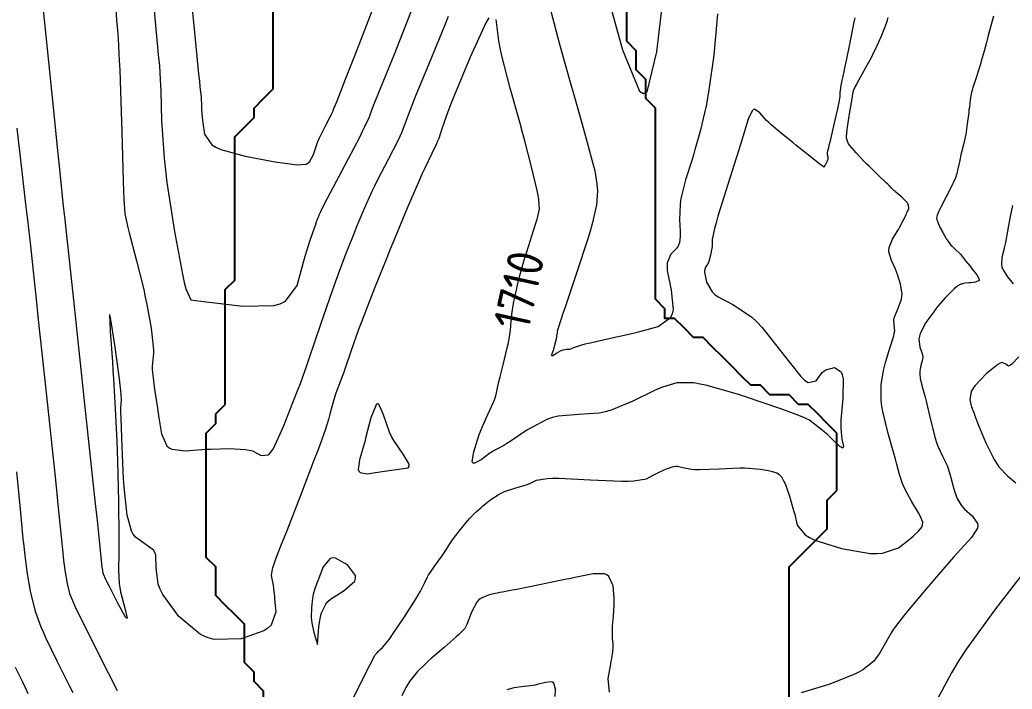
# Model space of a CAD drawing. Header units: millimetres. Extents: x 837475 to 838477, y 1189012 to 1191015.
# Drawn here: x 838289.3 to 838393.2, y 1190870.1 to 1190940.1 of the extents above; entities that cross this region are included whole.
import ezdxf

# ---------------------------------------------------------------- set-up
doc = ezdxf.new("R2010")
doc.units = ezdxf.units.MM
doc.header["$LTSCALE"] = 0.3
doc.layers.add('COTAS 10', color=7, linetype='Continuous', lineweight=9, true_color=0x6e3e2d)
doc.layers.add('COTAS INT', color=7, linetype='Continuous', lineweight=5, true_color=0x9fa19f)
doc.layers.add('DRENAJE', color=5, linetype='Continuous', lineweight=25)
doc.styles.get("Standard").update_dxf_attribs({"font": 'isocp2.shx', "bigfont": '@extfont2.shx'})

msp = doc.modelspace()

# ---------------------------------------------------------------- linework, layer by layer
at = {"layer": 'COTAS 10'}
for points in [[(838338.42, 1190940.28), (838338.09, 1190939.76), (838336.44, 1190936.18), (838334.75, 1190932.06), (838334.41, 1190931.18), (838334.11, 1190930.43), (838333.49, 1190928.67), (838333.16, 1190927.67), (838333.05, 1190927.39), (838332.93, 1190927.11), (838332.43, 1190926.08), (838331.7, 1190924.57), (838331.44, 1190923.98), (838331.15, 1190923.33), (838329.87, 1190920.36), (838328.46, 1190916.99), (838328.09, 1190916.08), (838327.72, 1190915.18), (838326.45, 1190912.02), (838325.32, 1190909.12), (838325.05, 1190908.38), (838324.78, 1190907.68), (838323.97, 1190905.38), (838323.33, 1190903.54), (838323.19, 1190903.13), (838323.05, 1190902.76), (838322.68, 1190901.77), (838322.39, 1190901.01), (838322.32, 1190900.8), (838322.25, 1190900.57), (838322.01, 1190899.72), (838321.77, 1190898.81), (838321.7, 1190898.55), (838321.62, 1190898.28), (838321.32, 1190897.27), (838320.72, 1190895.57), (838320.45, 1190894.87), (838320.15, 1190894.07), (838318.7, 1190890.33), (838317.26, 1190886.63), (838316.95, 1190885.85), (838316.69, 1190885.19), (838316.1, 1190883.65), (838315.83, 1190882.93), (838315.78, 1190882.76), (838315.74, 1190882.61), (838315.66, 1190882.21), (838315.65, 1190881.91), (838315.66, 1190881.82), (838315.67, 1190881.74), (838315.74, 1190881.44), (838315.82, 1190881.12), (838315.84, 1190881.03), (838315.85, 1190880.94), (838315.89, 1190880.59), (838315.94, 1190879.99), (838315.97, 1190879.75), (838315.99, 1190879.47), (838316.12, 1190878.15), (838315.65, 1190876.77), (838315.3, 1190876.45), (838314.86, 1190876.15), (838312.48, 1190875.32), (838309.66, 1190875.27), (838308.94, 1190875.48), (838308.24, 1190875.78), (838305.96, 1190877.65), (838304.31, 1190879.95), (838304.02, 1190880.52), (838303.8, 1190881.06), (838303.59, 1190882.77), (838303.57, 1190884.08), (838303.47, 1190884.36), (838303.32, 1190884.62), (838302.43, 1190885.26), (838301.43, 1190885.98), (838301.21, 1190886.28), (838301.03, 1190886.63), (838300.57, 1190888.25), (838300.31, 1190890.52), (838300.25, 1190891.26), (838300.19, 1190892.07), (838300.03, 1190895.41), (838299.93, 1190898.41), (838299.92, 1190898.99), (838299.92, 1190899.47), (838299.96, 1190900.31), (838299.91, 1190901.29), (838299.85, 1190901.85), (838299.76, 1190902.54), (838299.27, 1190906.07), (838298.82, 1190908.94), (838298.75, 1190909.21), (838298.71, 1190909.25), (838298.79, 1190907.51), (838299.02, 1190904.3), (838299.08, 1190903.41), (838299.13, 1190902.53), (838299.32, 1190899.38), (838299.48, 1190895.99), (838299.51, 1190894.97), (838299.55, 1190893.9), (838299.65, 1190889.74), (838299.7, 1190885.95), (838299.71, 1190885.12), (838299.71, 1190884.38), (838299.68, 1190882.49), (838299.74, 1190881.11), (838299.8, 1190880.69), (838299.88, 1190880.25), (838300.33, 1190878.53), (838300.56, 1190877.49), (838300.51, 1190877.48), (838300.4, 1190877.6), (838299.59, 1190879.05), (838298.67, 1190880.89), (838298.49, 1190881.25), (838298.34, 1190881.54), (838298.09, 1190882.08), (838298.06, 1190882.21), (838298.05, 1190882.25), (838298.04, 1190882.3), (838298.01, 1190882.47), (838297.98, 1190882.69), (838297.97, 1190882.75), (838297.96, 1190882.83), (838297.93, 1190883.13), (838297.63, 1190886), (838297.45, 1190887.69), (838297.23, 1190889.78), (838296.08, 1190900.55), (838294.92, 1190911.4), (838294.51, 1190915.29), (838294.16, 1190918.49), (838294.08, 1190919.26), (838294.05, 1190919.49), (838294.02, 1190919.72), (838293.91, 1190920.6), (838293.48, 1190924.77), (838293.24, 1190927.08), (838292.96, 1190929.9), (838291.52, 1190944.21)], [(838376.69, 1190940.28), (838376.59, 1190939.82), (838376.16, 1190937.71), (838375.75, 1190935.64), (838375.66, 1190935.21), (838375.59, 1190934.84), (838375.41, 1190934.02), (838375.32, 1190933.6), (838375.29, 1190933.49), (838375.27, 1190933.38), (838375.2, 1190932.99), (838375.15, 1190932.62), (838375.14, 1190932.52), (838375.13, 1190932.42), (838375.12, 1190932.09), (838375.02, 1190931.42), (838374.95, 1190931.11), (838374.88, 1190930.75), (838374.48, 1190928.99), (838374.07, 1190927.28), (838373.99, 1190926.94), (838373.93, 1190926.67), (838373.82, 1190926.2), (838373.81, 1190926.08), (838373.81, 1190926.03), (838373.82, 1190925.98), (838373.86, 1190925.74), (838373.86, 1190925.45), (838373.84, 1190925.38), (838373.82, 1190925.3), (838373.68, 1190925.01), (838373.54, 1190924.78), (838373.51, 1190924.74), (838373.48, 1190924.71), (838373.45, 1190924.65), (838373.23, 1190924.83), (838373.08, 1190924.94), (838372.91, 1190925.08), (838371.99, 1190925.81), (838370.85, 1190926.72), (838370.53, 1190926.97), (838370.2, 1190927.23), (838369.02, 1190928.17), (838367.95, 1190929.08), (838367.69, 1190929.32), (838367.46, 1190929.55), (838366.75, 1190930.35), (838366.21, 1190930.71), (838366.08, 1190930.66), (838365.95, 1190930.56), (838365.54, 1190929.67), (838364.99, 1190927.84), (838364.77, 1190927.15), (838364.53, 1190926.37), (838363.41, 1190922.86), (838362.38, 1190919.52), (838362.18, 1190918.84), (838362.02, 1190918.26), (838361.79, 1190917.08), (838361.78, 1190916.53), (838361.76, 1190916.36), (838361.74, 1190916.18), (838361.6, 1190915.45), (838361.41, 1190914.78), (838361.36, 1190914.63), (838361.3, 1190914.51), (838361.09, 1190914.2), (838360.97, 1190913.85), (838360.98, 1190913.69), (838360.99, 1190913.5), (838361.19, 1190912.62), (838361.79, 1190911.62), (838362.07, 1190911.36), (838362.39, 1190911.11), (838363.95, 1190910.28), (838365.89, 1190909.01), (838366.45, 1190908.5), (838367.02, 1190907.9), (838369.17, 1190905.15), (838371.05, 1190902.75), (838371.45, 1190902.38), (838371.8, 1190902.14), (838372.66, 1190902.33), (838373.27, 1190903.17), (838373.46, 1190903.33), (838373.68, 1190903.47), (838374.56, 1190903.71), (838375.28, 1190903.24), (838375.39, 1190902.93), (838375.47, 1190902.54), (838375.43, 1190900.47), (838375.24, 1190898.25), (838375.22, 1190897.76), (838375.22, 1190897.32), (838375.34, 1190896.22), (838375.49, 1190895.61), (838375.5, 1190895.5), (838375.51, 1190895.41), (838375.45, 1190895.26), (838375.26, 1190895.36), (838375.18, 1190895.42), (838375.09, 1190895.49), (838374.69, 1190895.88), (838374.17, 1190896.39), (838374.01, 1190896.54), (838373.83, 1190896.69), (838373.13, 1190897.26), (838372.49, 1190897.77), (838372.35, 1190897.88), (838372.23, 1190897.97), (838371.96, 1190898.19), (838371.65, 1190898.35), (838371.51, 1190898.42), (838371.35, 1190898.49), (838370.56, 1190898.8), (838369.06, 1190899.34), (838368.45, 1190899.55), (838367.75, 1190899.79), (838364.54, 1190900.87), (838361.26, 1190901.82), (838360.53, 1190901.98), (838359.86, 1190902.09), (838358.08, 1190902.12), (838356.59, 1190901.66), (838356.11, 1190901.47), (838355.59, 1190901.25), (838353.47, 1190900.2), (838351.19, 1190899.23), (838350.57, 1190899.06), (838349.95, 1190898.93), (838347.78, 1190898.8), (838345.65, 1190898.63), (838345.06, 1190898.47), (838344.48, 1190898.27), (838342.38, 1190897.15), (838340.64, 1190895.98), (838340.28, 1190895.75), (838339.98, 1190895.56), (838339.33, 1190895.21), (838338.89, 1190894.99), (838338.71, 1190894.87), (838338.51, 1190894.74), (838337.6, 1190894.05), (838336.84, 1190893.68), (838336.74, 1190893.73), (838336.68, 1190893.86), (838336.83, 1190894.88), (838337.23, 1190896.15), (838337.33, 1190896.44), (838337.41, 1190896.69), (838337.66, 1190897.37), (838337.92, 1190897.94), (838338.01, 1190898.14), (838338.1, 1190898.35), (838338.51, 1190899.23), (838338.89, 1190900.08), (838338.96, 1190900.27), (838339.03, 1190900.44), (838339.16, 1190900.9), (838339.31, 1190901.58), (838339.39, 1190901.88), (838339.47, 1190902.24), (838339.59, 1190902.72), (838339.9, 1190903.98), (838340.33, 1190905.76), (838340.42, 1190906.15), (838340.49, 1190906.49), (838340.64, 1190907.36), (838340.7, 1190908), (838340.72, 1190908.2), (838340.74, 1190908.41), (838340.82, 1190909.27), (838340.98, 1190910.39), (838341.06, 1190910.78), (838341.15, 1190911.19), (838341.56, 1190912.94), (838342.07, 1190914.82), (838342.22, 1190915.32), (838342.37, 1190915.81), (838342.91, 1190917.49), (838343.37, 1190918.9), (838343.46, 1190919.22), (838343.55, 1190919.51), (838343.72, 1190920.28), (838343.64, 1190921.28), (838343.56, 1190921.71), (838343.47, 1190922.21), (838342.91, 1190924.56), (838342.14, 1190927.54), (838341.9, 1190928.43), (838341.65, 1190929.35), (838340.65, 1190932.93), (838339.77, 1190936.32), (838339.59, 1190937.13), (838339.45, 1190937.87), (838339.16, 1190940.09)]]:
    msp.add_lwpolyline(points, dxfattribs=at)
at = {"layer": 'COTAS INT'}
for points in [[(838303.33, 1190941.93), (838303.56, 1190939.08), (838303.75, 1190937.23), (838303.79, 1190936.8), (838303.83, 1190936.4), (838303.94, 1190935.26), (838304.03, 1190933.83), (838304.05, 1190933.25), (838304.08, 1190932.59), (838304.17, 1190929.54), (838304.44, 1190925.59), (838304.57, 1190924.36), (838304.73, 1190923.07), (838305.51, 1190917.93), (838306.35, 1190913.47), (838306.55, 1190912.61), (838306.72, 1190911.92), (838307.22, 1190910.78), (838308.29, 1190910.64), (838308.83, 1190910.57), (838309.47, 1190910.49), (838312.68, 1190910.12), (838315.92, 1190910.18), (838316.58, 1190910.38), (838317.15, 1190910.65), (838318.35, 1190912.29), (838318.9, 1190914.33), (838319.05, 1190914.85), (838319.2, 1190915.36), (838319.73, 1190917.03), (838320.17, 1190918.33), (838320.27, 1190918.6), (838320.35, 1190918.83), (838320.53, 1190919.34), (838320.64, 1190919.6), (838320.67, 1190919.68), (838320.7, 1190919.75), (838320.82, 1190920.03), (838321.28, 1190920.95), (838321.53, 1190921.43), (838321.83, 1190922), (838323.37, 1190924.9), (838324.9, 1190927.81), (838325.2, 1190928.41), (838325.45, 1190928.9), (838325.91, 1190929.92), (838326.2, 1190930.73), (838326.34, 1190931.1), (838326.52, 1190931.53), (838327.36, 1190933.58), (838328.6, 1190936.66), (838329.02, 1190937.73), (838329.48, 1190938.9), (838331.42, 1190943.89)], [(838307.27, 1190942.29), (838307.67, 1190938.03), (838308.05, 1190934.37), (838308.13, 1190933.65), (838308.19, 1190933.06), (838308.3, 1190932.02), (838308.32, 1190931.7), (838308.32, 1190931.57), (838308.33, 1190931.42), (838308.35, 1190930.73), (838308.41, 1190929.85), (838308.44, 1190929.57), (838308.47, 1190929.28), (838308.65, 1190928.12), (838309.44, 1190927.01), (838309.85, 1190926.75), (838310.36, 1190926.51), (838312.92, 1190925.8), (838315.66, 1190925.3), (838316.27, 1190925.2), (838316.83, 1190925.11), (838318.34, 1190924.89), (838319.28, 1190924.98), (838319.48, 1190925.08), (838319.66, 1190925.22), (838320.08, 1190925.99), (838320.41, 1190927.03), (838320.53, 1190927.33), (838320.66, 1190927.65), (838321.24, 1190928.83), (838321.77, 1190929.84), (838321.88, 1190930.04), (838321.96, 1190930.22), (838322.12, 1190930.55), (838322.2, 1190930.78), (838322.24, 1190930.89), (838322.29, 1190931.01), (838322.53, 1190931.6), (838323.41, 1190933.85), (838323.87, 1190935.02), (838324.41, 1190936.42), (838327.13, 1190943.48)], [(838350.8, 1190942.74), (838352.41, 1190936.94), (838354.18, 1190932.6), (838354.58, 1190932.36), (838354.96, 1190932.55), (838356, 1190936.71), (838356.63, 1190942.38)], [(838299.37, 1190941.2), (838299.46, 1190940.04), (838299.48, 1190939.7), (838299.51, 1190939.36), (838299.62, 1190938.1), (838299.75, 1190935.81), (838299.79, 1190934.83), (838299.83, 1190933.7), (838300, 1190928.35), (838300.15, 1190923.18), (838300.19, 1190922.16), (838300.22, 1190921.33), (838300.31, 1190919.79), (838300.53, 1190918.83), (838300.65, 1190918.36), (838300.79, 1190917.8), (838301.52, 1190915.02), (838302.3, 1190911.87), (838302.47, 1190911.07), (838302.63, 1190910.3), (838303.07, 1190907.81), (838303.3, 1190905.92), (838303.33, 1190905.53), (838303.34, 1190905.2), (838303.26, 1190904.51), (838303.19, 1190903.85), (838303.2, 1190903.54), (838303.22, 1190903.18), (838303.43, 1190901.44), (838303.73, 1190899.44), (838303.81, 1190898.93), (838303.89, 1190898.43), (838304.17, 1190896.76), (838304.71, 1190895.53), (838304.96, 1190895.31), (838305.25, 1190895.15), (838306.65, 1190894.98), (838308.37, 1190895.12), (838308.87, 1190895.15), (838309.37, 1190895.18), (838311.25, 1190895.24), (838312.95, 1190895.14), (838313.33, 1190895.07), (838313.67, 1190894.98), (838314.6, 1190894.49), (838315.36, 1190894.59), (838315.61, 1190894.86), (838315.87, 1190895.25), (838316.93, 1190897.53), (838317.9, 1190900.05), (838318.1, 1190900.57), (838318.28, 1190901.03), (838318.69, 1190902.05), (838319.15, 1190903.32), (838319.36, 1190903.93), (838319.61, 1190904.64), (838320.81, 1190908.15), (838322.09, 1190911.87), (838322.4, 1190912.73), (838322.68, 1190913.5), (838323.49, 1190915.68), (838324.18, 1190917.39), (838324.38, 1190917.88), (838324.58, 1190918.37), (838325.34, 1190920.19), (838326.21, 1190922.14), (838326.49, 1190922.71), (838326.77, 1190923.29), (838327.9, 1190925.49), (838328.92, 1190927.46), (838329.13, 1190927.9), (838329.31, 1190928.29), (838329.7, 1190929.3), (838330.2, 1190930.69), (838330.45, 1190931.31), (838330.74, 1190932.05), (838332.19, 1190935.57), (838333.79, 1190939.48), (838334.18, 1190940.45)], [(838344.88, 1190940.99), (838345.79, 1190937.52), (838346.85, 1190933.8), (838347.36, 1190931.99), (838348.16, 1190929.16), (838348.8, 1190926.87), (838348.95, 1190926.32), (838349.09, 1190925.8), (838349.5, 1190924.26), (838349.72, 1190922.93), (838349.75, 1190922.55), (838349.76, 1190922.16), (838349.66, 1190920.72), (838349.22, 1190918.72), (838349.01, 1190917.97), (838348.76, 1190917.15), (838347.56, 1190913.48), (838346.39, 1190910.03), (838346.16, 1190909.35), (838345.97, 1190908.79), (838345.63, 1190907.73), (838345.57, 1190907.47), (838345.55, 1190907.41), (838345.54, 1190907.35), (838345.52, 1190907.19), (838345.5, 1190907.02), (838345.5, 1190907), (838345.49, 1190906.9), (838345.46, 1190906.74), (838345.44, 1190906.67), (838345.43, 1190906.58), (838345.33, 1190906.18), (838345.2, 1190905.73), (838345.17, 1190905.61), (838345.13, 1190905.5), (838344.99, 1190905.15), (838344.98, 1190904.96), (838345.03, 1190904.95), (838345.09, 1190904.97), (838345.48, 1190905.19), (838345.96, 1190905.48), (838346.08, 1190905.53), (838346.2, 1190905.57), (838346.55, 1190905.62), (838346.88, 1190905.64), (838346.97, 1190905.66), (838347.06, 1190905.69), (838347.4, 1190905.83), (838348.14, 1190906.08), (838348.48, 1190906.17), (838348.88, 1190906.26), (838350.84, 1190906.69), (838353.07, 1190907.19), (838353.65, 1190907.33), (838354.22, 1190907.48), (838356.11, 1190908.01), (838357.42, 1190908.93), (838357.61, 1190909.32), (838357.73, 1190909.76), (838357.53, 1190911.81), (838357.11, 1190913.87), (838357.09, 1190914.31), (838357.1, 1190914.69), (838357.47, 1190915.6), (838358, 1190916.11), (838358.11, 1190916.24), (838358.2, 1190916.37), (838358.39, 1190916.79), (838358.45, 1190917.4), (838358.45, 1190917.64), (838358.45, 1190917.92), (838358.4, 1190919.18), (838358.45, 1190920.73), (838358.51, 1190921.19), (838358.59, 1190921.67), (838359.06, 1190923.47), (838359.67, 1190925.4), (838359.84, 1190925.95), (838360, 1190926.51), (838360.6, 1190928.58), (838361.18, 1190931.06), (838361.33, 1190931.87), (838361.47, 1190932.75), (838361.97, 1190936.37), (838362.31, 1190939.89), (838362.36, 1190940.69)], [(838323.99, 1190868.71), (838326.03, 1190872.71), (838326.45, 1190873.52), (838326.53, 1190873.66), (838326.56, 1190873.69), (838326.58, 1190873.73), (838326.71, 1190873.88), (838326.88, 1190874.05), (838326.94, 1190874.11), (838327.01, 1190874.17), (838327.3, 1190874.42), (838327.85, 1190875.08), (838328.08, 1190875.39), (838328.34, 1190875.77), (838329.58, 1190877.63), (838330.8, 1190879.54), (838331.05, 1190879.95), (838331.26, 1190880.32), (838331.7, 1190881.21), (838331.99, 1190881.82), (838332.1, 1190882.01), (838332.22, 1190882.2), (838332.76, 1190882.96), (838333.33, 1190883.72), (838333.47, 1190883.92), (838333.6, 1190884.1), (838333.97, 1190884.72), (838334.39, 1190885.38), (838334.54, 1190885.59), (838334.71, 1190885.82), (838335.44, 1190886.77), (838336.2, 1190887.69), (838336.38, 1190887.9), (838336.55, 1190888.09), (838337.08, 1190888.63), (838337.59, 1190889.08), (838337.75, 1190889.21), (838337.92, 1190889.36), (838338.63, 1190889.92), (838339.5, 1190890.47), (838339.77, 1190890.61), (838340.06, 1190890.73), (838341.24, 1190891.12), (838342.35, 1190891.45), (838342.59, 1190891.54), (838342.82, 1190891.63), (838343.41, 1190891.93), (838344.52, 1190892.11), (838345.08, 1190892.12), (838345.74, 1190892.12), (838349, 1190891.97), (838352.31, 1190891.82), (838353, 1190891.83), (838353.59, 1190891.85), (838354.89, 1190892.08), (838355.6, 1190892.45), (838355.81, 1190892.55), (838356.03, 1190892.66), (838356.89, 1190893.07), (838357.72, 1190893.35), (838357.93, 1190893.38), (838358.12, 1190893.39), (838358.71, 1190893.26), (838359.61, 1190893.07), (838360, 1190893.04), (838360.44, 1190893.03), (838362.52, 1190893.1), (838364.68, 1190893.2), (838365.17, 1190893.2), (838365.61, 1190893.19), (838366.83, 1190893.09), (838367.62, 1190892.94), (838367.79, 1190892.9), (838367.94, 1190892.87), (838368.31, 1190892.76), (838368.51, 1190892.69), (838368.54, 1190892.67), (838368.57, 1190892.66), (838368.63, 1190892.64), (838368.63, 1190892.63), (838368.64, 1190892.63), (838368.64, 1190892.62), (838368.67, 1190892.6), (838368.77, 1190892.51), (838368.81, 1190892.47), (838369.01, 1190892.26), (838369.28, 1190891.8), (838369.37, 1190891.6), (838369.47, 1190891.37), (838369.85, 1190890.26), (838370.23, 1190888.99), (838370.33, 1190888.66), (838370.41, 1190888.33), (838370.66, 1190887.22), (838371.51, 1190886.2), (838371.96, 1190885.93), (838372.52, 1190885.66), (838375.32, 1190884.77), (838378.32, 1190884.26), (838379, 1190884.25), (838379.61, 1190884.28), (838381.28, 1190884.86), (838382.36, 1190885.7), (838382.6, 1190885.9), (838382.81, 1190886.08), (838383.38, 1190886.61), (838383.7, 1190887.02), (838383.75, 1190887.12), (838383.79, 1190887.22), (838383.82, 1190887.53), (838383.6, 1190888.03), (838383.49, 1190888.25), (838383.35, 1190888.5), (838382.67, 1190889.66), (838381.97, 1190890.94), (838381.82, 1190891.26), (838381.68, 1190891.56), (838381.36, 1190892.51), (838381.06, 1190893.69), (838380.94, 1190894.13), (838380.8, 1190894.61), (838380.18, 1190896.8), (838379.63, 1190899.1), (838379.53, 1190899.67), (838379.47, 1190900.21), (838379.46, 1190901.9), (838379.7, 1190903.4), (838379.79, 1190903.81), (838379.9, 1190904.22), (838380.37, 1190905.72), (838380.77, 1190907.01), (838380.83, 1190907.29), (838380.88, 1190907.54), (838380.83, 1190908.17), (838380.79, 1190908.7), (838380.82, 1190908.88), (838380.88, 1190909.07), (838381.24, 1190909.91), (838381.58, 1190910.86), (838381.62, 1190911.14), (838381.64, 1190911.41), (838381.49, 1190912.44), (838381.16, 1190913.45), (838381.06, 1190913.72), (838380.95, 1190913.99), (838380.53, 1190914.91), (838380.27, 1190915.79), (838380.26, 1190916.03), (838380.29, 1190916.27), (838380.63, 1190917.12), (838381.13, 1190917.94), (838381.26, 1190918.15), (838381.38, 1190918.36), (838381.76, 1190919.07), (838382.06, 1190919.67), (838382.12, 1190919.81), (838382.19, 1190919.95), (838382.36, 1190920.33), (838382.33, 1190920.71), (838382.26, 1190920.83), (838382.16, 1190920.96), (838381.6, 1190921.51), (838381, 1190922.03), (838380.88, 1190922.14), (838380.77, 1190922.23), (838380.55, 1190922.45), (838380.28, 1190922.74), (838380.14, 1190922.87), (838379.98, 1190923.03), (838379.15, 1190923.82), (838378.19, 1190924.75), (838377.93, 1190925.01), (838377.68, 1190925.26), (838376.83, 1190926.16), (838376.17, 1190926.94), (838376.05, 1190927.11), (838375.95, 1190927.27), (838375.82, 1190927.7), (838375.84, 1190927.97), (838375.84, 1190928.03), (838375.85, 1190928.08), (838375.85, 1190928.2), (838375.91, 1190928.59), (838375.94, 1190928.81), (838375.98, 1190929.07), (838376.19, 1190930.44), (838376.41, 1190931.8), (838376.46, 1190932.07), (838376.49, 1190932.29), (838376.56, 1190932.69), (838376.75, 1190933.06), (838376.86, 1190933.27), (838376.99, 1190933.51), (838377.69, 1190934.76), (838378.5, 1190936.26), (838378.7, 1190936.67), (838378.9, 1190937.07), (838379.54, 1190938.47), (838380.01, 1190939.73), (838380.1, 1190940.04), (838380.17, 1190940.33)], [(838391.21, 1190940.46), (838390.92, 1190939.44), (838390.65, 1190938.42), (838390.58, 1190938.13), (838390.5, 1190937.85), (838390.23, 1190936.8), (838389.93, 1190935.73), (838389.84, 1190935.43), (838389.75, 1190935.13), (838389.38, 1190934.02), (838389.05, 1190932.99), (838388.98, 1190932.73), (838388.92, 1190932.49), (838388.78, 1190931.72), (838388.68, 1190930.91), (838388.64, 1190930.64), (838388.61, 1190930.36), (838388.46, 1190929.19), (838388.3, 1190928.08), (838388.26, 1190927.83), (838388.22, 1190927.61), (838388.08, 1190927.04), (838387.93, 1190926.52), (838387.89, 1190926.33), (838387.84, 1190926.13), (838387.64, 1190925.22), (838387.45, 1190924.34), (838387.4, 1190924.15), (838387.36, 1190923.98), (838387.23, 1190923.56), (838387.01, 1190923.08), (838386.91, 1190922.88), (838386.8, 1190922.65), (838386.24, 1190921.55), (838385.69, 1190920.47), (838385.58, 1190920.25), (838385.49, 1190920.05), (838385.31, 1190919.63), (838385.27, 1190919.42), (838385.26, 1190919.37), (838385.26, 1190919.32), (838385.29, 1190919.15), (838385.37, 1190918.93), (838385.4, 1190918.84), (838385.44, 1190918.75), (838385.64, 1190918.33), (838385.86, 1190917.9), (838385.91, 1190917.8), (838385.96, 1190917.7), (838386.11, 1190917.43), (838386.25, 1190917.19), (838386.3, 1190917.12), (838386.35, 1190917.05), (838386.55, 1190916.77), (838386.79, 1190916.48), (838386.87, 1190916.4), (838386.95, 1190916.32), (838387.27, 1190916.02), (838387.64, 1190915.67), (838387.75, 1190915.55), (838387.86, 1190915.42), (838388.29, 1190914.88), (838388.75, 1190914.29), (838388.87, 1190914.13), (838389, 1190913.97), (838389.46, 1190913.41), (838389.72, 1190912.96), (838389.72, 1190912.87), (838389.7, 1190912.79), (838389.34, 1190912.63), (838388.84, 1190912.58), (838388.72, 1190912.57), (838388.61, 1190912.56), (838388.25, 1190912.53), (838387.95, 1190912.47), (838387.86, 1190912.44), (838387.78, 1190912.41), (838387.48, 1190912.25), (838387.09, 1190911.94), (838386.96, 1190911.81), (838386.8, 1190911.67), (838386.14, 1190910.99), (838385.38, 1190910.11), (838385.17, 1190909.83), (838384.95, 1190909.54), (838384.14, 1190908.4), (838383.54, 1190907.25), (838383.46, 1190906.97), (838383.41, 1190906.7), (838383.51, 1190905.85), (838383.75, 1190905.16), (838383.78, 1190904.99), (838383.8, 1190904.84), (838383.74, 1190904.36), (838383.61, 1190903.96), (838383.59, 1190903.85), (838383.56, 1190903.74), (838383.5, 1190903.33), (838383.5, 1190902.87), (838383.52, 1190902.73), (838383.54, 1190902.57), (838383.69, 1190901.95), (838383.95, 1190900.97), (838384.05, 1190900.59), (838384.15, 1190900.17), (838384.61, 1190898.24), (838385.12, 1190896.3), (838385.26, 1190895.87), (838385.4, 1190895.47), (838385.87, 1190894.42), (838386.28, 1190893.61), (838386.38, 1190893.38), (838386.47, 1190893.13), (838386.74, 1190892.19), (838386.98, 1190891.26), (838387.06, 1190891.02), (838387.13, 1190890.79), (838387.42, 1190890.02), (838387.84, 1190889.3), (838388, 1190889.1), (838388.18, 1190888.9), (838388.99, 1190888.18), (838389.54, 1190887.4), (838389.56, 1190887.16), (838389.53, 1190886.91), (838388.91, 1190885.93), (838387.79, 1190884.7), (838387.42, 1190884.29), (838387.03, 1190883.86), (838385.45, 1190882.05), (838383.85, 1190880.19), (838383.45, 1190879.73), (838383.08, 1190879.28), (838381.89, 1190877.84), (838380.97, 1190876.63), (838380.76, 1190876.33), (838380.57, 1190876.05), (838380.06, 1190875.16), (838379.61, 1190874.35), (838379.46, 1190874.12), (838379.31, 1190873.88), (838378.68, 1190873.01), (838377.53, 1190872.09), (838377.06, 1190871.82), (838376.51, 1190871.55), (838373.98, 1190870.54), (838371.07, 1190869.68)], [(838289.02, 1190928.75), (838289.57, 1190923.88), (838289.95, 1190920.78), (838290.05, 1190919.96), (838290.14, 1190919.16), (838290.45, 1190916.44), (838290.88, 1190912.46), (838291.05, 1190910.86), (838291.24, 1190909.05), (838292.13, 1190900.75), (838293, 1190892.58), (838293.18, 1190890.87), (838293.33, 1190889.39), (838293.67, 1190886), (838293.83, 1190884.31), (838293.88, 1190883.9), (838293.92, 1190883.51), (838294.08, 1190882.29), (838294.26, 1190881.31), (838294.31, 1190881.07), (838294.36, 1190880.83), (838294.55, 1190880.08), (838295.14, 1190878.68), (838295.45, 1190878.03), (838295.81, 1190877.28), (838297.65, 1190873.62), (838299.51, 1190869.94)], [(838393.18, 1190920.65), (838392.96, 1190919.5), (838392.79, 1190918.55), (838392.45, 1190916.77), (838392.34, 1190916.23), (838392.3, 1190916.06), (838392.26, 1190915.89), (838392.07, 1190915.2), (838392.03, 1190914.44), (838392.08, 1190914.23), (838392.16, 1190914.01), (838392.67, 1190913.2), (838393.28, 1190912.47)], [(838393.87, 1190904.83), (838393.08, 1190904.02), (838392.93, 1190903.91), (838392.79, 1190903.85), (838392.51, 1190904.07), (838392.12, 1190904.24), (838391.92, 1190904.16), (838391.67, 1190904.02), (838390.43, 1190903.03), (838389.25, 1190901.79), (838389.04, 1190901.49), (838388.88, 1190901.21), (838388.72, 1190900.33), (838388.88, 1190899.7), (838388.92, 1190899.56), (838388.96, 1190899.45), (838389.06, 1190899.18), (838389.14, 1190899.02), (838389.16, 1190898.98), (838389.18, 1190898.93), (838389.23, 1190898.75), (838389.44, 1190898.19), (838389.55, 1190897.91), (838389.68, 1190897.57), (838390.38, 1190895.89), (838391.26, 1190894.1), (838391.51, 1190893.7), (838391.76, 1190893.33), (838392.7, 1190892.33), (838393.54, 1190891.66)], [(838327, 1190892.78), (838329.96, 1190893.21), (838330.06, 1190893.38), (838330.08, 1190893.59), (838329.46, 1190894.64), (838328.46, 1190896.06), (838328.22, 1190896.5), (838328.01, 1190896.95), (838327.4, 1190898.76), (838326.9, 1190899.88), (838326.76, 1190899.91), (838326.61, 1190899.81), (838326.07, 1190898.44), (838325.55, 1190896.44), (838325.42, 1190895.95), (838325.29, 1190895.49), (838324.86, 1190894.04), (838324.75, 1190893.05), (838324.82, 1190892.87), (838324.93, 1190892.74), (838325.68, 1190892.6), (838327, 1190892.78)], [(838294.91, 1190869.69), (838294.58, 1190870.36), (838293.26, 1190872.98), (838292.06, 1190875.44), (838291.8, 1190876.02), (838291.57, 1190876.55), (838291.01, 1190878.08), (838290.66, 1190879.45), (838290.56, 1190879.88), (838290.47, 1190880.33), (838290.16, 1190882.12), (838289.86, 1190884.33), (838289.78, 1190885.04), (838289.7, 1190885.79), (838289.4, 1190888.88), (838289.03, 1190892.78)], [(838320.49, 1190874.74), (838320.63, 1190876.54), (838320.66, 1190876.78), (838320.7, 1190877.03), (838320.85, 1190877.99), (838321.34, 1190878.96), (838321.58, 1190879.23), (838321.86, 1190879.49), (838323.28, 1190880.4), (838324.38, 1190881.36), (838324.47, 1190881.64), (838324.46, 1190881.94), (838323.63, 1190883.08), (838322.36, 1190883.78), (838322.07, 1190883.79), (838321.81, 1190883.73), (838321.09, 1190882.85), (838320.62, 1190881.66), (838320.51, 1190881.4), (838320.42, 1190881.16), (838320.19, 1190880.55), (838320.04, 1190880), (838320, 1190879.8), (838319.96, 1190879.58), (838319.85, 1190878.62), (838319.83, 1190877.56), (838319.85, 1190877.27), (838319.89, 1190876.99), (838320.11, 1190875.99), (838320.49, 1190874.74)], [(838351.03, 1190869.74), (838350.9, 1190871.17), (838351.16, 1190872.67), (838351.22, 1190872.99), (838351.26, 1190873.27), (838351.37, 1190873.97), (838351.4, 1190874.46), (838351.4, 1190874.61), (838351.4, 1190874.76), (838351.36, 1190875.39), (838351.34, 1190876.15), (838351.35, 1190876.39), (838351.36, 1190876.65), (838351.46, 1190877.71), (838351.53, 1190878.89), (838351.53, 1190879.23), (838351.52, 1190879.57), (838351.4, 1190880.86), (838350.97, 1190881.86), (838350.77, 1190882.02), (838350.52, 1190882.14), (838349.32, 1190882.14), (838347.58, 1190881.77), (838346.99, 1190881.65), (838346.36, 1190881.52), (838343.71, 1190880.98), (838341.33, 1190880.5), (838340.86, 1190880.41), (838340.49, 1190880.34), (838339.84, 1190880.22), (838339.57, 1190880.17), (838339.43, 1190880.15), (838339.27, 1190880.11), (838338.43, 1190879.94), (838337.53, 1190879.55), (838337.33, 1190879.37), (838337.14, 1190879.17), (838336.62, 1190878.2), (838336.26, 1190877.22), (838336.18, 1190877.01), (838336.1, 1190876.83), (838335.89, 1190876.4), (838335.46, 1190875.95), (838335.25, 1190875.75), (838335, 1190875.53), (838333.74, 1190874.44), (838332.38, 1190873.27), (838332.07, 1190872.99), (838331.78, 1190872.72), (838330.96, 1190871.91), (838330.38, 1190871.22), (838330.24, 1190871.04), (838330.11, 1190870.86), (838329.74, 1190870.23), (838329.29, 1190869.37)], [(838394.18, 1190882.02), (838391.41, 1190878.47), (838388.37, 1190874.29), (838387.57, 1190873.05), (838386.8, 1190871.77), (838384.16, 1190866.87)], [(838290.22, 1190869.59), (838289.92, 1190870.22), (838289.65, 1190870.79), (838288.88, 1190872.33)], [(838345.36, 1190869.31), (838345.4, 1190870.08), (838345.22, 1190870.69), (838345.12, 1190870.78), (838344.99, 1190870.84), (838344.32, 1190870.78), (838343.48, 1190870.55), (838343.24, 1190870.5), (838343, 1190870.46), (838342.11, 1190870.36), (838341.03, 1190870.19), (838340.67, 1190870.11), (838340.28, 1190870)]]:
    msp.add_lwpolyline(points, dxfattribs=at)
at = {"layer": 'DRENAJE'}
msp.add_line((838374.82, 1190890.85), (838374.82, 1190896.85), dxfattribs=at)
for points in [[(838374.82, 1190896.85, 0), (838373.82, 1190897.85, 0), (838372.82, 1190898.85, 0), (838371.82, 1190899.85, 0), (838370.82, 1190899.85, 0), (838369.82, 1190900.85, 0), (838367.82, 1190900.85, 0), (838366.82, 1190901.85, 0), (838365.82, 1190901.85, 0), (838364.82, 1190902.85, 0), (838363.82, 1190903.85, 0), (838362.82, 1190904.85, 0), (838361.82, 1190905.85, 0), (838360.83, 1190906.85, 0), (838359.83, 1190906.85, 0), (838358.83, 1190907.85, 0), (838357.83, 1190908.85, 0), (838356.83, 1190908.85, 0), (838356.83, 1190909.85, 0), (838355.83, 1190910.85, 0), (838355.83, 1190930.84, 0), (838354.83, 1190931.84, 0), (838354.83, 1190933.84, 0), (838353.83, 1190934.84, 0), (838353.83, 1190936.84, 0), (838352.83, 1190937.84, 0), (838352.83, 1190951.83, 0)], [(838313.84, 1190929.84, 0), (838313.84, 1190930.84, 0), (838314.84, 1190931.84, 0), (838315.84, 1190932.84, 0), (838315.84, 1190942.83, 0), (838316.84, 1190943.83, 0)], [(838309.84, 1190879.86, 0), (838309.84, 1190882.85, 0), (838308.84, 1190883.85, 0), (838308.84, 1190896.85, 0), (838309.84, 1190897.85, 0), (838309.84, 1190898.85, 0), (838310.84, 1190899.85, 0), (838310.84, 1190911.85, 0), (838311.84, 1190912.84, 0), (838311.84, 1190927.84, 0), (838312.84, 1190928.84, 0), (838313.84, 1190929.84, 0)], [(838369.82, 1190866.86, 0), (838369.82, 1190882.85, 0), (838370.82, 1190883.85, 0), (838371.82, 1190884.85, 0), (838372.82, 1190885.85, 0), (838373.82, 1190886.85, 0), (838373.82, 1190889.85, 0), (838374.82, 1190890.85, 0)], [(838316.84, 1190863.86, 0), (838315.84, 1190864.86, 0), (838315.84, 1190866.86, 0), (838314.84, 1190867.86, 0), (838314.84, 1190869.86, 0), (838313.84, 1190870.86, 0), (838313.84, 1190871.86, 0), (838312.84, 1190872.86, 0), (838312.84, 1190876.86, 0), (838311.84, 1190877.86, 0), (838310.84, 1190878.86, 0), (838309.84, 1190879.86, 0)]]:
    msp.add_polyline3d(points, dxfattribs=at)

# ---------------------------------------------------------------- texts
at = {"layer": 'COTAS 10', "insert": (838342.56, 1190907.43), "char_height": 3.8, "attachment_point": 7, "rotation": 77.6877}
msp.add_mtext('1710', dxfattribs=at)

doc.saveas('drawing.dxf')
